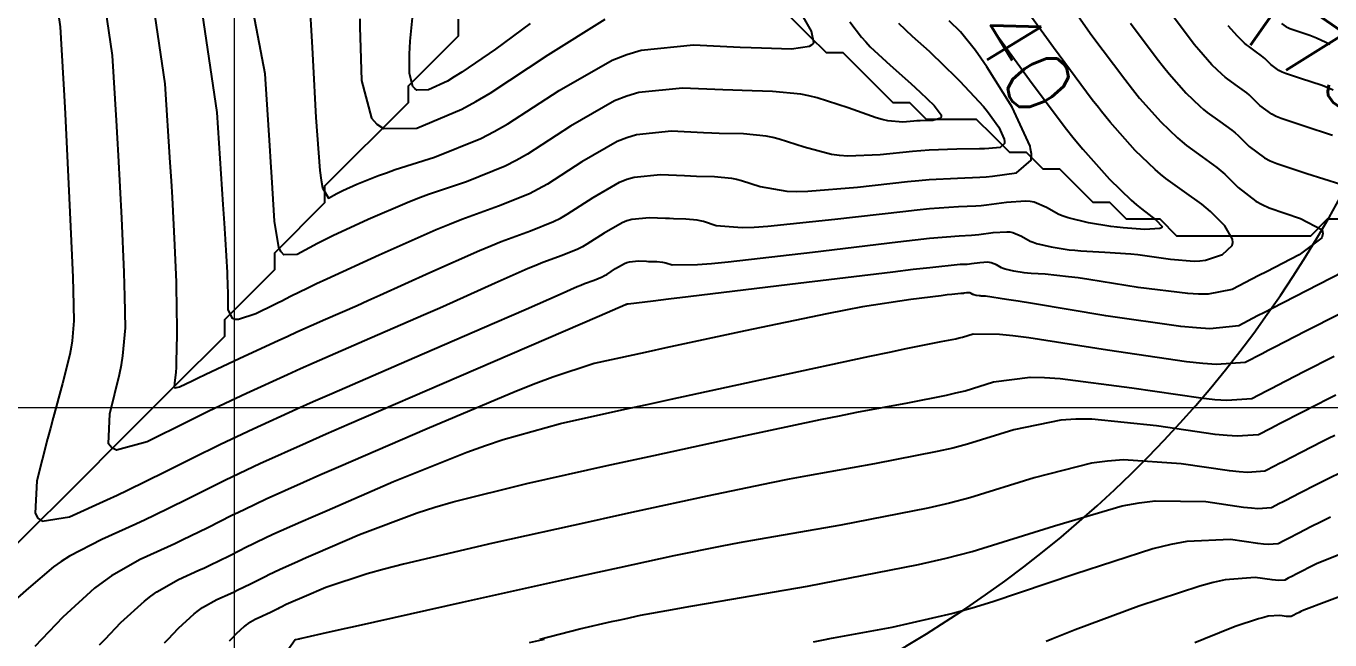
# Model space of a CAD drawing. Header units: metres. Extents: x 837475 to 838479, y 1189012 to 1191015.
# Drawn here: x 838064 to 838142.1, y 1190000 to 1190036.7 of the extents above; entities that cross this region are included whole.
import ezdxf

# ---------------------------------------------------------------- set-up
doc = ezdxf.new("R2010")
doc.units = ezdxf.units.M
doc.header["$LTSCALE"] = 0.3
doc.layers.add('COORD', color=7, linetype='Continuous', lineweight=20)
for name, color, linetype in [('COTAS 10', 1, 'Continuous'), ('COTAS INT', 252, 'Continuous'), ('DRENAJE', 5, 'Continuous'), ('VIA2', 121, 'Continuous')]:
    doc.layers.add(name, color=color, linetype=linetype)
doc.styles.get("Standard").update_dxf_attribs({"font": 'simplex.shx'})

msp = doc.modelspace()

# ---------------------------------------------------------------- linework, layer by layer
at = {"layer": 'COORD'}
for p, q in [((838076.514, 1189013.872), (838076.514, 1191013.872)), ((837476.514, 1190013.872), (838476.514, 1190013.872))]:
    msp.add_line(p, q, dxfattribs=at)
at = {"layer": 'COTAS 10'}
for points in [[(838121.73, 1190036.77), (838122.133, 1190036.201), (838124.079, 1190033.498), (838126.233, 1190030.633), (838126.768, 1190029.962), (838127.275, 1190029.344), (838128.881, 1190027.553), (838130.18, 1190026.296), (838130.493, 1190026.015), (838130.785, 1190025.762), (838131.673, 1190025.088), (838132.029, 1190024.707), (838131.986, 1190024.638), (838131.883, 1190024.586), (838130.998, 1190024.532), (838129.698, 1190024.625), (838129.332, 1190024.666), (838128.964, 1190024.713), (838127.612, 1190024.936), (838126.395, 1190025.237), (838126.111, 1190025.333), (838125.85, 1190025.434), (838125.101, 1190025.848), (838124.371, 1190026.168), (838124.123, 1190026.212), (838123.855, 1190026.235), (838122.718, 1190026.156), (838121.505, 1190025.988), (838121.189, 1190025.955), (838120.88, 1190025.929), (838119.836, 1190025.884), (838118.1, 1190025.765), (838117.356, 1190025.691), (838116.498, 1190025.6), (838112.446, 1190025.126), (838108.437, 1190024.712), (838107.605, 1190024.659), (838106.895, 1190024.633), (838105.334, 1190024.761), (838104.585, 1190025.006), (838104.386, 1190025.053), (838104.19, 1190025.092), (838103.511, 1190025.159), (838102.779, 1190025.178), (838102.549, 1190025.186), (838102.307, 1190025.196), (838101.337, 1190025.242), (838100.286, 1190025.134), (838099.994, 1190025.047), (838099.701, 1190024.935), (838098.638, 1190024.324), (838097.604, 1190023.648), (838097.329, 1190023.495), (838097.059, 1190023.357), (838096.126, 1190022.981), (838094.961, 1190022.556), (838094.545, 1190022.386), (838094.089, 1190022.194), (838092.102, 1190021.313), (838089.585, 1190020.181), (838088.794, 1190019.83), (838087.961, 1190019.464), (838084.614, 1190018.009), (838081.281, 1190016.555), (838080.458, 1190016.189), (838079.677, 1190015.839), (838077.216, 1190014.71), (838074.98, 1190013.644), (838074.342, 1190013.334), (838073.695, 1190013.017), (838071.288, 1190011.819), (838069.448, 1190011.323), (838069.158, 1190011.449), (838068.964, 1190011.688), (838069.054, 1190013.503), (838069.629, 1190015.848), (838069.739, 1190016.421), (838069.828, 1190016.962), (838069.974, 1190018.642), (838069.946, 1190020.543), (838069.926, 1190021.222), (838069.9, 1190021.969), (838069.762, 1190025.22), (838069.573, 1190028.956), (838069.514, 1190030.008), (838069.453, 1190031.068), (838069.212, 1190034.963), (838068.688, 1190038.5)], [(838084.016, 1190037.15), (838084.016, 1190036.63), (838084.023, 1190036.049), (838084.114, 1190033.454), (838084.707, 1190031.202), (838085.031, 1190030.837), (838085.425, 1190030.585), (838087.422, 1190030.61), (838090.116, 1190031.745), (838090.948, 1190032.192), (838091.818, 1190032.697), (838095.274, 1190035.002), (838098.688, 1190037.136)], [(838142.271, 1190032.876), (838141.902, 1190033.031), (838141.546, 1190033.172), (838140.364, 1190033.563), (838139.414, 1190033.874), (838139.204, 1190033.966), (838139.016, 1190034.06), (838138.529, 1190034.418), (838138.181, 1190034.767), (838138.081, 1190034.856), (838137.979, 1190034.94), (838137.598, 1190035.216), (838137.196, 1190035.507), (838137.081, 1190035.601), (838136.964, 1190035.702), (838136.528, 1190036.114), (838135.985, 1190036.73)], [(838072.316, 1189999.774), (838072.53, 1190000), (838073.155, 1190000.659), (838074.098, 1190001.517), (838074.35, 1190001.712), (838074.597, 1190001.889), (838075.453, 1190002.374), (838076.265, 1190002.741), (838076.484, 1190002.843), (838076.701, 1190002.946), (838077.465, 1190003.321), (838078.188, 1190003.681), (838078.379, 1190003.774), (838078.566, 1190003.865), (838079.21, 1190004.173), (838080.32, 1190004.671), (838080.802, 1190004.882), (838081.358, 1190005.125), (838083.996, 1190006.268), (838087.433, 1190007.559), (838088.494, 1190007.895), (838089.602, 1190008.223), (838093.996, 1190009.329), (838098.821, 1190010.398), (838100.201, 1190010.701), (838101.599, 1190011.007), (838106.807, 1190012.14), (838111.584, 1190013.152), (838112.71, 1190013.381), (838113.752, 1190013.589), (838116.807, 1190014.157), (838119.115, 1190014.608), (838119.687, 1190014.742), (838120.229, 1190014.88), (838121.94, 1190015.41), (838124.135, 1190015.693), (838124.981, 1190015.675), (838125.931, 1190015.616), (838130.223, 1190015.053), (838134.345, 1190014.447), (838135.187, 1190014.36), (838135.9, 1190014.309), (838137.394, 1190014.415), (838138.266, 1190014.866), (838138.587, 1190015.031), (838138.941, 1190015.214), (838140.506, 1190016.021), (838142.332, 1190016.953)], [(838142.768, 1190005.106), (838141.305, 1190004.522), (838140.828, 1190004.287), (838140.699, 1190004.222), (838140.572, 1190004.158), (838140.124, 1190003.93), (838139.74, 1190003.732), (838139.653, 1190003.687), (838139.575, 1190003.646), (838139.361, 1190003.536), (838138.994, 1190003.51), (838138.82, 1190003.522), (838138.613, 1190003.544), (838137.602, 1190003.692), (838135.793, 1190003.554), (838135.083, 1190003.394), (838134.282, 1190003.182), (838130.637, 1190001.977), (838126.829, 1190000.551), (838125.926, 1190000.2), (838125.423, 1190000), (838125.089, 1189999.867)]]:
    msp.add_lwpolyline(points, dxfattribs=at)
at = {"layer": 'COTAS INT'}
for points in [[(838125.948, 1190038.84), (838127.828, 1190036.157), (838129.787, 1190033.532), (838130.25, 1190032.941), (838130.679, 1190032.409), (838131.94, 1190030.977), (838132.952, 1190030.021), (838133.223, 1190029.788), (838133.491, 1190029.569), (838134.424, 1190028.894), (838135.308, 1190028.254), (838135.545, 1190028.057), (838135.777, 1190027.852), (838136.586, 1190027.041), (838137.634, 1190026.232), (838138.018, 1190026.028), (838138.442, 1190025.832), (838140.312, 1190025.199), (838141.597, 1190024.513), (838141.653, 1190024.285), (838141.579, 1190024.04), (838140.227, 1190023.014), (838138.274, 1190022.007), (838137.82, 1190021.772), (838137.404, 1190021.557), (838136.215, 1190020.943), (838134.779, 1190020.665), (838134.208, 1190020.662), (838133.561, 1190020.691), (838130.596, 1190021.062), (838127.638, 1190021.537), (838126.996, 1190021.631), (838126.429, 1190021.708), (838125.022, 1190021.851), (838124.181, 1190021.901), (838123.972, 1190021.92), (838123.773, 1190021.942), (838123.141, 1190022.037), (838122.639, 1190022.161), (838122.522, 1190022.2), (838122.414, 1190022.242), (838122.105, 1190022.413), (838121.804, 1190022.545), (838121.701, 1190022.563), (838121.591, 1190022.573), (838121.122, 1190022.54), (838120.621, 1190022.471), (838120.49, 1190022.457), (838120.363, 1190022.446), (838119.932, 1190022.428), (838118.122, 1190022.244), (838117.124, 1190022.129), (838115.912, 1190021.987), (838109.744, 1190021.24), (838103.654, 1190020.494), (838102.492, 1190020.352), (838101.556, 1190020.238), (838100.066, 1190020.059), (838100.057, 1190020.062), (838100.054, 1190020.062), (838100.052, 1190020.063), (838100.043, 1190020.064), (838100.028, 1190020.064), (838100.017, 1190020.065), (838100.004, 1190020.063), (838099.996, 1190020.061), (838099.97, 1190020.045), (838099.964, 1190020.041), (838099.952, 1190020.037), (838099.938, 1190020.032), (838099.933, 1190020.029), (838099.927, 1190020.027), (838099.902, 1190020.016), (838098.357, 1190019.349), (838089.934, 1190015.714), (838083.373, 1190012.872), (838081.987, 1190012.267), (838080.788, 1190011.74), (838078.014, 1190010.495), (838076.394, 1190009.722), (838075.923, 1190009.493), (838075.442, 1190009.257), (838073.624, 1190008.352), (838071.704, 1190007.41), (838071.158, 1190007.152), (838070.606, 1190006.894), (838068.563, 1190005.97), (838066.623, 1190004.965), (838066.137, 1190004.656), (838065.672, 1190004.334), (838064.177, 1190003.06), (838063.027, 1190002.038)], [(838065.733, 1190039.01), (838066.078, 1190036.676), (838066.262, 1190033.586), (838066.318, 1190032.559), (838066.376, 1190031.456), (838066.601, 1190026.854), (838066.793, 1190022.563), (838066.829, 1190021.656), (838066.858, 1190020.873), (838066.9, 1190019.06), (838066.791, 1190017.869), (838066.724, 1190017.477), (838066.642, 1190017.057), (838066.211, 1190015.315), (838065.651, 1190013.253), (838065.486, 1190012.631), (838065.318, 1190011.987), (838064.675, 1190009.478), (838064.57, 1190007.536), (838064.74, 1190007.249), (838064.996, 1190007.07), (838066.64, 1190007.334), (838068.858, 1190008.339), (838069.476, 1190008.629), (838070.095, 1190008.924), (838072.344, 1190010.029), (838074.527, 1190011.116), (838075.104, 1190011.399), (838075.67, 1190011.674), (838077.615, 1190012.603), (838080.232, 1190013.79), (838081.222, 1190014.228), (838082.327, 1190014.713), (838087.274, 1190016.862), (838092.078, 1190018.94), (838093.093, 1190019.382), (838093.971, 1190019.765), (838096.002, 1190020.664), (838097.008, 1190021.111), (838097.239, 1190021.208), (838097.449, 1190021.294), (838098.039, 1190021.509), (838098.511, 1190021.699), (838098.648, 1190021.769), (838098.787, 1190021.847), (838099.31, 1190022.189), (838099.849, 1190022.498), (838099.997, 1190022.555), (838100.145, 1190022.599), (838100.677, 1190022.653), (838101.168, 1190022.63), (838101.29, 1190022.625), (838101.407, 1190022.621), (838101.777, 1190022.612), (838102.121, 1190022.578), (838102.22, 1190022.558), (838102.321, 1190022.534), (838102.7, 1190022.41), (838104.225, 1190022.435), (838105.048, 1190022.505), (838106.046, 1190022.603), (838111.095, 1190023.183), (838116.205, 1190023.794), (838117.24, 1190023.91), (838118.111, 1190024.005), (838119.884, 1190024.156), (838120.622, 1190024.188), (838120.84, 1190024.206), (838121.063, 1190024.229), (838121.92, 1190024.348), (838122.723, 1190024.404), (838122.912, 1190024.387), (838123.088, 1190024.357), (838123.603, 1190024.13), (838124.132, 1190023.838), (838124.316, 1190023.767), (838124.517, 1190023.699), (838125.377, 1190023.486), (838126.458, 1190023.324), (838126.798, 1190023.287), (838127.156, 1190023.255), (838128.596, 1190023.168), (838130.147, 1190023.068), (838130.574, 1190023.027), (838131.001, 1190022.979), (838132.537, 1190022.76), (838133.946, 1190022.645), (838134.292, 1190022.663), (838134.62, 1190022.703), (838135.648, 1190023.029), (838136.218, 1190023.58), (838136.257, 1190023.761), (838136.245, 1190023.956), (838135.775, 1190024.762), (838134.915, 1190025.614), (838134.658, 1190025.836), (838134.393, 1190026.053), (838133.366, 1190026.786), (838132.256, 1190027.59), (838131.937, 1190027.85), (838131.615, 1190028.127), (838130.411, 1190029.265), (838128.91, 1190030.968), (838128.4, 1190031.601), (838128.217, 1190031.836), (838127.849, 1190032.305), (838125.518, 1190035.428), (838123.374, 1190038.422)], [(838071.643, 1190037.99), (838072.345, 1190033.249), (838072.644, 1190028.551), (838072.71, 1190027.458), (838072.769, 1190026.455), (838072.923, 1190023.586), (838073.008, 1190021.375), (838073.023, 1190020.789), (838073.035, 1190020.213), (838073.047, 1190018.223), (838073.02, 1190016.614), (838073.007, 1190016.277), (838072.991, 1190015.988), (838072.912, 1190015.336), (838072.9, 1190015.092), (838072.926, 1190015.06), (838072.965, 1190015.043), (838073.212, 1190015.11), (838073.966, 1190015.473), (838074.324, 1190015.643), (838074.747, 1190015.843), (838076.817, 1190016.818), (838079.121, 1190017.889), (838079.693, 1190018.15), (838080.236, 1190018.396), (838081.955, 1190019.157), (838083.844, 1190019.988), (838084.494, 1190020.279), (838085.199, 1190020.597), (838088.202, 1190021.961), (838091.169, 1190023.278), (838091.851, 1190023.565), (838092.473, 1190023.818), (838094.213, 1190024.454), (838095.606, 1190025.015), (838096.009, 1190025.221), (838096.42, 1190025.45), (838097.965, 1190026.46), (838099.553, 1190027.373), (838099.991, 1190027.54), (838100.427, 1190027.67), (838101.997, 1190027.83), (838103.447, 1190027.762), (838103.808, 1190027.748), (838104.151, 1190027.735), (838105.245, 1190027.707), (838106.259, 1190027.607), (838106.551, 1190027.549), (838106.849, 1190027.478), (838107.969, 1190027.112), (838109.564, 1190026.831), (838110.162, 1190026.813), (838110.828, 1190026.821), (838113.797, 1190027.07), (838116.791, 1190027.407), (838117.472, 1190027.472), (838118.09, 1190027.525), (838119.788, 1190027.612), (838121.109, 1190027.665), (838121.488, 1190027.696), (838121.875, 1190027.734), (838123.32, 1190027.932), (838124.181, 1190028.682), (838124.199, 1190029.068), (838124.149, 1190029.37), (838124.121, 1190029.532), (838123.042, 1190031.855), (838121.532, 1190034.27), (838121.183, 1190034.792), (838120.863, 1190035.251), (838119.955, 1190036.379), (838119.28, 1190037.041)], [(838113.338, 1190036.979), (838114.038, 1190036.049), (838114.288, 1190035.77), (838114.562, 1190035.483), (838115.755, 1190034.368), (838116.979, 1190033.285), (838117.274, 1190033.017), (838117.549, 1190032.764), (838118.381, 1190031.967), (838118.797, 1190031.399), (838118.81, 1190031.29), (838118.779, 1190031.202), (838118.297, 1190031.061), (838117.553, 1190031.043), (838117.355, 1190031.032), (838117.162, 1190031.02), (838116.499, 1190030.956), (838115.611, 1190031.04), (838115.276, 1190031.121), (838114.903, 1190031.226), (838113.237, 1190031.814), (838111.378, 1190032.422), (838110.883, 1190032.54), (838110.397, 1190032.636), (838108.713, 1190032.803), (838106.895, 1190032.849), (838106.325, 1190032.87), (838105.725, 1190032.894), (838103.317, 1190033.007), (838100.71, 1190032.741), (838099.984, 1190032.525), (838099.257, 1190032.247), (838096.62, 1190030.731), (838094.053, 1190029.053), (838093.371, 1190028.673), (838092.701, 1190028.33), (838090.386, 1190027.398), (838088.124, 1190026.629), (838087.487, 1190026.389), (838086.847, 1190026.137), (838084.497, 1190025.128), (838082.399, 1190024.148), (838081.917, 1190023.914), (838081.478, 1190023.697), (838080.249, 1190023.046), (838079.464, 1190023.019), (838079.304, 1190023.195), (838079.17, 1190023.449), (838078.893, 1190025.03), (838078.741, 1190027.659), (838078.685, 1190028.575), (838078.623, 1190029.573), (838078.348, 1190033.854), (838077.456, 1190038.462)], [(838116.248, 1190036.883), (838117.071, 1190036.114), (838118.075, 1190035.208), (838118.378, 1190034.924), (838118.692, 1190034.625), (838119.918, 1190033.423), (838121.064, 1190032.209), (838121.328, 1190031.903), (838121.569, 1190031.609), (838122.245, 1190030.654), (838122.577, 1190029.939), (838122.601, 1190029.796), (838122.596, 1190029.677), (838122.33, 1190029.446), (838121.655, 1190029.384), (838121.391, 1190029.372), (838121.093, 1190029.361), (838119.739, 1190029.34), (838118.079, 1190029.285), (838117.588, 1190029.253), (838117.083, 1190029.214), (838115.148, 1190029.013), (838113.219, 1190028.931), (838112.719, 1190028.967), (838112.234, 1190029.028), (838110.603, 1190029.463), (838109.114, 1190029.95), (838108.717, 1190030.044), (838108.328, 1190030.122), (838106.979, 1190030.255), (838105.523, 1190030.292), (838105.066, 1190030.309), (838104.586, 1190030.328), (838102.657, 1190030.419), (838100.568, 1190030.205), (838099.987, 1190030.032), (838099.405, 1190029.81), (838097.292, 1190028.596), (838095.237, 1190027.252), (838094.69, 1190026.947), (838094.154, 1190026.673), (838092.299, 1190025.926), (838090.116, 1190025.14), (838089.372, 1190024.841), (838088.568, 1190024.506), (838085.16, 1190023.001), (838082.035, 1190021.566), (838081.409, 1190021.275), (838080.887, 1190021.03), (838079.864, 1190020.53), (838079.333, 1190020.248), (838079.121, 1190020.14), (838078.88, 1190020.019), (838077.774, 1190019.475), (838076.737, 1190019.135), (838076.539, 1190019.143), (838076.38, 1190019.195), (838076.131, 1190019.752), (838076.127, 1190020.603), (838076.122, 1190020.841), (838076.117, 1190021.08), (838076.084, 1190021.951), (838075.966, 1190023.955), (838075.906, 1190024.908), (838075.835, 1190026.033), (838075.478, 1190031.536), (838074.599, 1190037.48)], [(838081.025, 1190037.839), (838081.111, 1190036.114), (838081.146, 1190035.441), (838081.186, 1190034.683), (838081.37, 1190031.241), (838081.617, 1190028.072), (838081.697, 1190027.486), (838081.782, 1190027.026), (838082.13, 1190026.42), (838082.623, 1190026.681), (838082.799, 1190026.768), (838082.992, 1190026.862), (838083.834, 1190027.255), (838085.126, 1190027.768), (838085.603, 1190027.937), (838086.132, 1190028.118), (838088.473, 1190028.871), (838091.249, 1190029.988), (838092.052, 1190030.399), (838092.87, 1190030.855), (838095.947, 1190032.867), (838099.11, 1190034.684), (838099.981, 1190035.017), (838100.851, 1190035.276), (838103.978, 1190035.596), (838106.771, 1190035.461), (838107.431, 1190035.433), (838108.041, 1190035.41), (838109.835, 1190035.36), (838110.916, 1190035.508), (838111.076, 1190035.609), (838111.177, 1190035.737), (838111.041, 1190036.414), (838110.559, 1190037.259)], [(838094.21, 1190036.863), (838092.126, 1190035.344), (838090.119, 1190033.959), (838089.663, 1190033.672), (838089.25, 1190033.427), (838088.12, 1190032.891), (838087.428, 1190032.882), (838087.292, 1190032.97), (838087.18, 1190033.096), (838086.974, 1190033.876), (838086.975, 1190035.048), (838086.994, 1190035.421), (838087.02, 1190035.816), (838087.179, 1190037.415)], [(838142.227, 1190030.164), (838140.524, 1190030.727), (838139.156, 1190031.176), (838138.853, 1190031.308), (838138.583, 1190031.443), (838137.881, 1190031.959), (838137.38, 1190032.462), (838137.235, 1190032.59), (838137.089, 1190032.712), (838136.54, 1190033.109), (838135.961, 1190033.528), (838135.795, 1190033.663), (838135.627, 1190033.808), (838134.999, 1190034.402), (838134.216, 1190035.29), (838133.95, 1190035.62), (838133.663, 1190035.987), (838132.447, 1190037.616)], [(838130.137, 1190036.886), (838131.725, 1190034.759), (838132.1, 1190034.28), (838132.447, 1190033.849), (838133.47, 1190032.689), (838134.289, 1190031.914), (838134.509, 1190031.726), (838134.726, 1190031.548), (838135.482, 1190031.001), (838136.199, 1190030.483), (838136.39, 1190030.323), (838136.578, 1190030.157), (838137.234, 1190029.5), (838138.15, 1190028.826), (838138.502, 1190028.65), (838138.898, 1190028.477), (838140.685, 1190027.891), (838142.727, 1190027.249)], [(838139.177, 1190036.877), (838139.45, 1190036.677), (838139.555, 1190036.624), (838139.672, 1190036.573), (838140.204, 1190036.398), (838140.865, 1190036.18), (838141.064, 1190036.101), (838141.271, 1190036.014), (838142.076, 1190035.633)], [(838142.886, 1190021.997), (838140.659, 1190020.858), (838138.621, 1190019.807), (838138.16, 1190019.569), (838137.743, 1190019.354), (838136.608, 1190018.767), (838134.874, 1190018.593), (838134.08, 1190018.638), (838133.15, 1190018.722), (838128.655, 1190019.365), (838124.275, 1190020.094), (838123.417, 1190020.235), (838122.712, 1190020.348), (838121.448, 1190020.534), (838121.205, 1190020.548), (838121.145, 1190020.554), (838121.088, 1190020.56), (838120.905, 1190020.587), (838120.761, 1190020.623), (838120.727, 1190020.634), (838120.696, 1190020.646), (838120.607, 1190020.696), (838120.52, 1190020.734), (838120.49, 1190020.739), (838120.458, 1190020.742), (838120.323, 1190020.732), (838120.179, 1190020.712), (838120.141, 1190020.708), (838120.105, 1190020.705), (838119.98, 1190020.7), (838119.449, 1190020.646), (838119.155, 1190020.612), (838118.798, 1190020.57), (838116.98, 1190020.35), (838114.102, 1190019.895), (838113.077, 1190019.705), (838111.952, 1190019.487), (838107.065, 1190018.471), (838102.314, 1190017.44), (838101.274, 1190017.214), (838100.355, 1190017.013), (838098.032, 1190016.503), (838095.561, 1190015.695), (838094.548, 1190015.308), (838093.393, 1190014.849), (838088.032, 1190012.599), (838082.73, 1190010.302), (838081.611, 1190009.814), (838080.644, 1190009.389), (838078.412, 1190008.388), (838077.118, 1190007.77), (838076.742, 1190007.587), (838076.357, 1190007.398), (838074.905, 1190006.675), (838073.37, 1190005.922), (838072.933, 1190005.715), (838072.492, 1190005.509), (838070.859, 1190004.771), (838069.139, 1190003.796), (838068.642, 1190003.441), (838068.137, 1190003.049), (838066.241, 1190001.325), (838064.979, 1190000), (838064.566, 1189999.566)], [(838068.435, 1189999.66), (838068.757, 1190000), (838069.698, 1190000.992), (838071.118, 1190002.283), (838071.496, 1190002.577), (838071.868, 1190002.842), (838073.156, 1190003.572), (838074.379, 1190004.125), (838074.709, 1190004.279), (838075.035, 1190004.434), (838076.185, 1190004.998), (838077.273, 1190005.539), (838077.56, 1190005.68), (838077.842, 1190005.818), (838078.811, 1190006.28), (838080.482, 1190007.03), (838081.206, 1190007.348), (838082.044, 1190007.714), (838086.014, 1190009.434), (838090.413, 1190011.204), (838091.521, 1190011.602), (838092.582, 1190011.959), (838096.014, 1190012.916), (838099.875, 1190013.768), (838101.206, 1190014.059), (838102.65, 1190014.374), (838108.809, 1190015.711), (838114.539, 1190016.943), (838115.713, 1190017.192), (838116.708, 1190017.4), (838118.809, 1190017.82), (838119.67, 1190017.989), (838119.883, 1190018.039), (838120.085, 1190018.09), (838120.724, 1190018.288), (838122.299, 1190018.266), (838123.092, 1190018.179), (838124.039, 1190018.057), (838128.747, 1190017.325), (838133.491, 1190016.628), (838134.461, 1190016.528), (838135.281, 1190016.469), (838137.001, 1190016.591), (838138.005, 1190017.11), (838138.373, 1190017.3), (838138.781, 1190017.511), (838140.582, 1190018.44), (838142.684, 1190019.511)], [(838142.42, 1190014.615), (838141.98, 1190014.394), (838140.429, 1190013.603), (838139.101, 1190012.918), (838138.8, 1190012.762), (838138.528, 1190012.622), (838137.788, 1190012.239), (838136.519, 1190012.149), (838135.914, 1190012.193), (838135.199, 1190012.266), (838131.699, 1190012.781), (838127.823, 1190013.174), (838126.871, 1190013.171), (838125.971, 1190013.12), (838123.157, 1190012.532), (838120.372, 1190011.67), (838119.49, 1190011.446), (838118.561, 1190011.228), (838114.805, 1190010.494), (838110.796, 1190009.778), (838109.707, 1190009.571), (838108.628, 1190009.36), (838104.805, 1190008.57), (838100.549, 1190007.64), (838099.196, 1190007.343), (838097.767, 1190007.027), (838091.978, 1190005.743), (838086.622, 1190004.486), (838085.467, 1190004.189), (838084.454, 1190003.914), (838081.978, 1190003.102), (838080.672, 1190002.537), (838080.397, 1190002.416), (838080.159, 1190002.312), (838079.609, 1190002.065), (838079.29, 1190001.913), (838079.198, 1190001.868), (838079.103, 1190001.822), (838078.745, 1190001.644), (838078.367, 1190001.458), (838078.26, 1190001.407), (838078.151, 1190001.357), (838077.749, 1190001.175), (838077.326, 1190000.935), (838077.203, 1190000.847), (838077.079, 1190000.751), (838076.612, 1190000.326), (838076.303, 1190000), (838076.197, 1189999.888)], [(838142.357, 1190012.201), (838141.99, 1190012.017), (838141.628, 1190011.835), (838140.353, 1190011.185), (838139.261, 1190010.621), (838139.013, 1190010.493), (838138.79, 1190010.378), (838138.181, 1190010.064), (838137.138, 1190009.989), (838136.64, 1190010.025), (838136.052, 1190010.086), (838133.175, 1190010.509), (838129.715, 1190010.732), (838128.761, 1190010.667), (838127.807, 1190010.547), (838124.373, 1190009.655), (838120.515, 1190008.46), (838119.294, 1190008.15), (838118.006, 1190007.848), (838112.803, 1190006.831), (838107.84, 1190005.966), (838106.704, 1190005.76), (838105.672, 1190005.569), (838102.803, 1190004.999), (838099.526, 1190004.28), (838098.236, 1190003.995), (838096.78, 1190003.672), (838090.141, 1190002.196), (838083.91, 1190000.806), (838082.711, 1190000.538), (838081.741, 1190000.32), (838080.338, 1190000)], [(838094.78, 1190000), (838097.183, 1190000.627), (838099.08, 1190001.049), (838099.496, 1190001.141), (838099.865, 1190001.223), (838100.801, 1190001.428), (838102.716, 1190001.778), (838103.701, 1190001.95), (838104.884, 1190002.155), (838110.801, 1190003.168), (838117.452, 1190004.468), (838119.098, 1190004.853), (838120.659, 1190005.25), (838125.59, 1190006.777), (838129.643, 1190007.974), (838130.65, 1190008.163), (838131.608, 1190008.291), (838134.65, 1190008.237), (838136.906, 1190007.905), (838137.367, 1190007.858), (838137.757, 1190007.829), (838138.574, 1190007.888), (838139.051, 1190008.134), (838139.227, 1190008.225), (838139.421, 1190008.325), (838140.277, 1190008.766), (838141.276, 1190009.276), (838141.56, 1190009.419), (838141.847, 1190009.563), (838142.911, 1190010.088)], [(838142.108, 1190007.305), (838141.338, 1190006.925), (838141.13, 1190006.821), (838140.924, 1190006.717), (838140.2, 1190006.348), (838139.58, 1190006.028), (838139.44, 1190005.956), (838139.313, 1190005.89), (838138.968, 1190005.712), (838138.375, 1190005.67), (838138.093, 1190005.69), (838137.759, 1190005.724), (838136.126, 1190005.964), (838133.5, 1190005.849), (838132.54, 1190005.659), (838131.479, 1190005.401), (838126.807, 1190003.899), (838121.884, 1190002.225), (838120.665, 1190001.857), (838119.509, 1190001.532), (838115.854, 1190000.706), (838112.345, 1190000.068), (838111.995, 1190000)], [(838142.691, 1190002.562), (838141.885, 1190002.264), (838140.502, 1190001.739), (838140.318, 1190001.649), (838140.22, 1190001.599), (838140.048, 1190001.511), (838139.9, 1190001.435), (838139.867, 1190001.418), (838139.836, 1190001.402), (838139.754, 1190001.36), (838139.613, 1190001.35), (838139.546, 1190001.355), (838139.467, 1190001.363), (838139.078, 1190001.42), (838138.382, 1190001.367), (838138.109, 1190001.305), (838137.801, 1190001.224), (838136.399, 1190000.76), (838134.518, 1190000), (838133.991, 1189999.787)], [(838080.401, 1190000), (838080.141, 1189999.955), (838079.319, 1189998.808)], [(838094.161, 1189999.791), (838095.07, 1190000)], [(838112.033, 1190000), (838111.137, 1189999.828)]]:
    msp.add_lwpolyline(points, dxfattribs=at)
at = {"layer": 'DRENAJE'}
for points in [[(838095.914, 1190049.136, 0), (838095.914, 1190048.136, 0), (838096.914, 1190047.137, 0), (838097.914, 1190046.137, 0), (838097.914, 1190045.137, 0), (838099.913, 1190045.137, 0), (838100.913, 1190044.138, 0), (838101.912, 1190043.138, 0), (838102.912, 1190043.138, 0), (838104.911, 1190041.139, 0), (838105.911, 1190040.139, 0), (838107.91, 1190038.14, 0), (838108.91, 1190038.14, 0), (838109.91, 1190037.14, 0), (838110.909, 1190036.14, 0), (838111.909, 1190035.141, 0), (838112.909, 1190035.141, 0), (838113.908, 1190034.141, 0), (838114.908, 1190033.141, 0), (838115.908, 1190032.142, 0), (838116.907, 1190032.142, 0), (838117.907, 1190031.142, 0), (838118.907, 1190031.142, 0), (838120.906, 1190031.142, 0)], [(838062.926, 1190005.151, 0), (838064.925, 1190007.15, 0), (838065.924, 1190008.15, 0), (838066.924, 1190009.149, 0), (838067.924, 1190010.149, 0), (838068.923, 1190011.149, 0), (838069.923, 1190012.148, 0), (838071.922, 1190014.148, 0), (838072.922, 1190015.147, 0), (838073.922, 1190016.147, 0), (838074.921, 1190017.147, 0), (838075.921, 1190018.146, 0), (838075.921, 1190019.146, 0), (838076.921, 1190020.146, 0), (838077.92, 1190021.145, 0), (838078.92, 1190022.145, 0), (838078.92, 1190023.145, 0), (838079.92, 1190024.144, 0), (838080.919, 1190025.144, 0), (838081.919, 1190026.144, 0), (838081.919, 1190027.143, 0), (838082.919, 1190028.143, 0), (838083.918, 1190029.143, 0), (838084.918, 1190030.142, 0), (838085.918, 1190031.142, 0), (838086.917, 1190032.142, 0), (838086.917, 1190033.141, 0), (838087.917, 1190034.141, 0), (838088.917, 1190035.141, 0), (838089.916, 1190036.14, 0), (838089.916, 1190037.14, 0)], [(838157.893, 1190025.144, 0), (838141.899, 1190025.144, 0), (838140.899, 1190024.144, 0), (838132.902, 1190024.144, 0), (838131.902, 1190025.144, 0), (838129.903, 1190025.144, 0), (838128.903, 1190026.144, 0), (838127.904, 1190026.144, 0), (838126.904, 1190027.143, 0), (838125.904, 1190028.143, 0), (838124.905, 1190028.143, 0), (838123.905, 1190029.143, 0), (838122.905, 1190029.143, 0), (838121.906, 1190030.142, 0), (838120.906, 1190031.142, 0)]]:
    msp.add_polyline3d(points, dxfattribs=at)
at = {"layer": 'VIA2'}
msp.add_arc((838081.185, 1190059.907), 70, 236.10587, 21.12714, dxfattribs=at)

# ---------------------------------------------------------------- texts
at = {"layer": 'COTAS 10', "char_height": 3.8, "attachment_point": 7}
for s, insert, rotation in [('1740', (838117.07, 1190042.083), 301.22863), ('1750', (838135.85, 1190036.594), 325.18001)]:
    msp.add_mtext(s, dxfattribs=dict(at, insert=insert, rotation=rotation))

doc.saveas('drawing.dxf')
